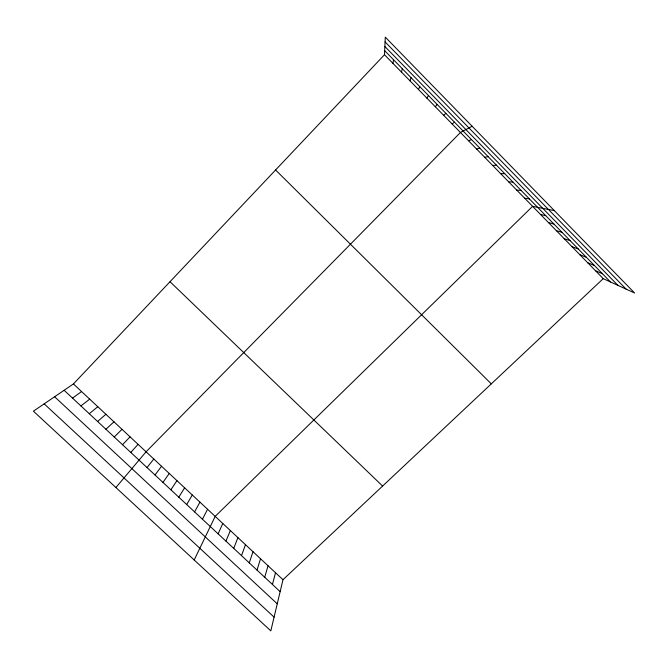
<?xml version="1.0" encoding="UTF-8"?>
<svg xmlns="http://www.w3.org/2000/svg" width="668" height="668" viewBox="0 0 668 668"><rect width="100%" height="100%" fill="white"/><g stroke="black" fill="none" stroke-linecap="round" stroke-linejoin="round"><path stroke-width="1" d="M384.492 54.718L385.294 37.124L634.6 293.001L603.237 278.656L384.492 54.718L73.43 383.941L33.4 411.179L270.816 630.876L282.981 579.715L603.237 278.656M393.018 63.443L393.485 59.686M401.518 72.152L402.27 68.687M272.452 584.475L275.508 572.735M264.737 577.286L268.027 565.746M257.013 570.088L260.528 558.74M410.002 80.828L411.029 77.663M249.273 562.865L253.005 551.71M241.507 555.634L245.473 544.679M233.733 548.386L237.925 537.623M225.934 541.113L230.36 530.559M218.119 533.832L222.778 523.47M418.46 89.495L419.771 86.615M194.196 559.976L215.179 516.372L532.596 206.337L554.34 210.629M202.446 519.22L207.564 509.258M194.58 511.888L199.941 502.136M186.698 504.54L192.292 494.988M426.894 98.129L428.489 95.541M178.799 497.176L184.627 487.832M170.883 489.803L176.945 480.651M162.95 482.405L169.254 473.462M155.001 474.99L161.539 466.256M147.027 467.558L153.807 459.041M435.319 106.746L437.189 104.45M115.898 487.523L146.067 451.802L460.452 132.481L472.126 126.244M130.794 452.428L138.067 444.329M122.528 444.721L130.051 436.839M114.236 436.997L122.01 429.332M443.711 115.347L445.857 113.335M105.936 429.257L113.961 421.809M97.612 421.491L105.895 414.269M89.27 413.717L97.804 406.712M80.903 405.919L89.696 399.138M72.52 398.111L81.571 391.548M452.094 123.922L454.507 122.202M468.544 140.764L471.499 139.595M476.61 149.031L479.833 148.137M484.667 157.272L488.149 156.654M492.7 165.497L496.441 165.155M500.716 173.705L504.716 173.63M508.715 181.888L512.974 182.08M516.69 190.054L521.207 190.514M524.656 198.204L529.423 198.93M540.512 214.445L545.789 215.697M548.42 222.536L553.947 224.056M556.302 230.61L562.08 232.389M564.176 238.668L570.196 240.705M572.025 246.701L578.296 248.997M579.849 254.717L586.37 257.272M587.665 262.716L594.428 265.522M595.455 270.69L602.469 273.755M44.18 403.848L274.08 617.14M64.12 390.279L280.142 591.648M54.601 396.75L277.245 603.822M73.43 383.941L282.981 579.715M170.014 281.712L382.605 486.062M275.592 169.981L491.314 383.866M385.077 41.9L626.108 289.119M384.868 46.501L617.925 285.378M384.676 50.668L610.485 281.971"/></g></svg>
